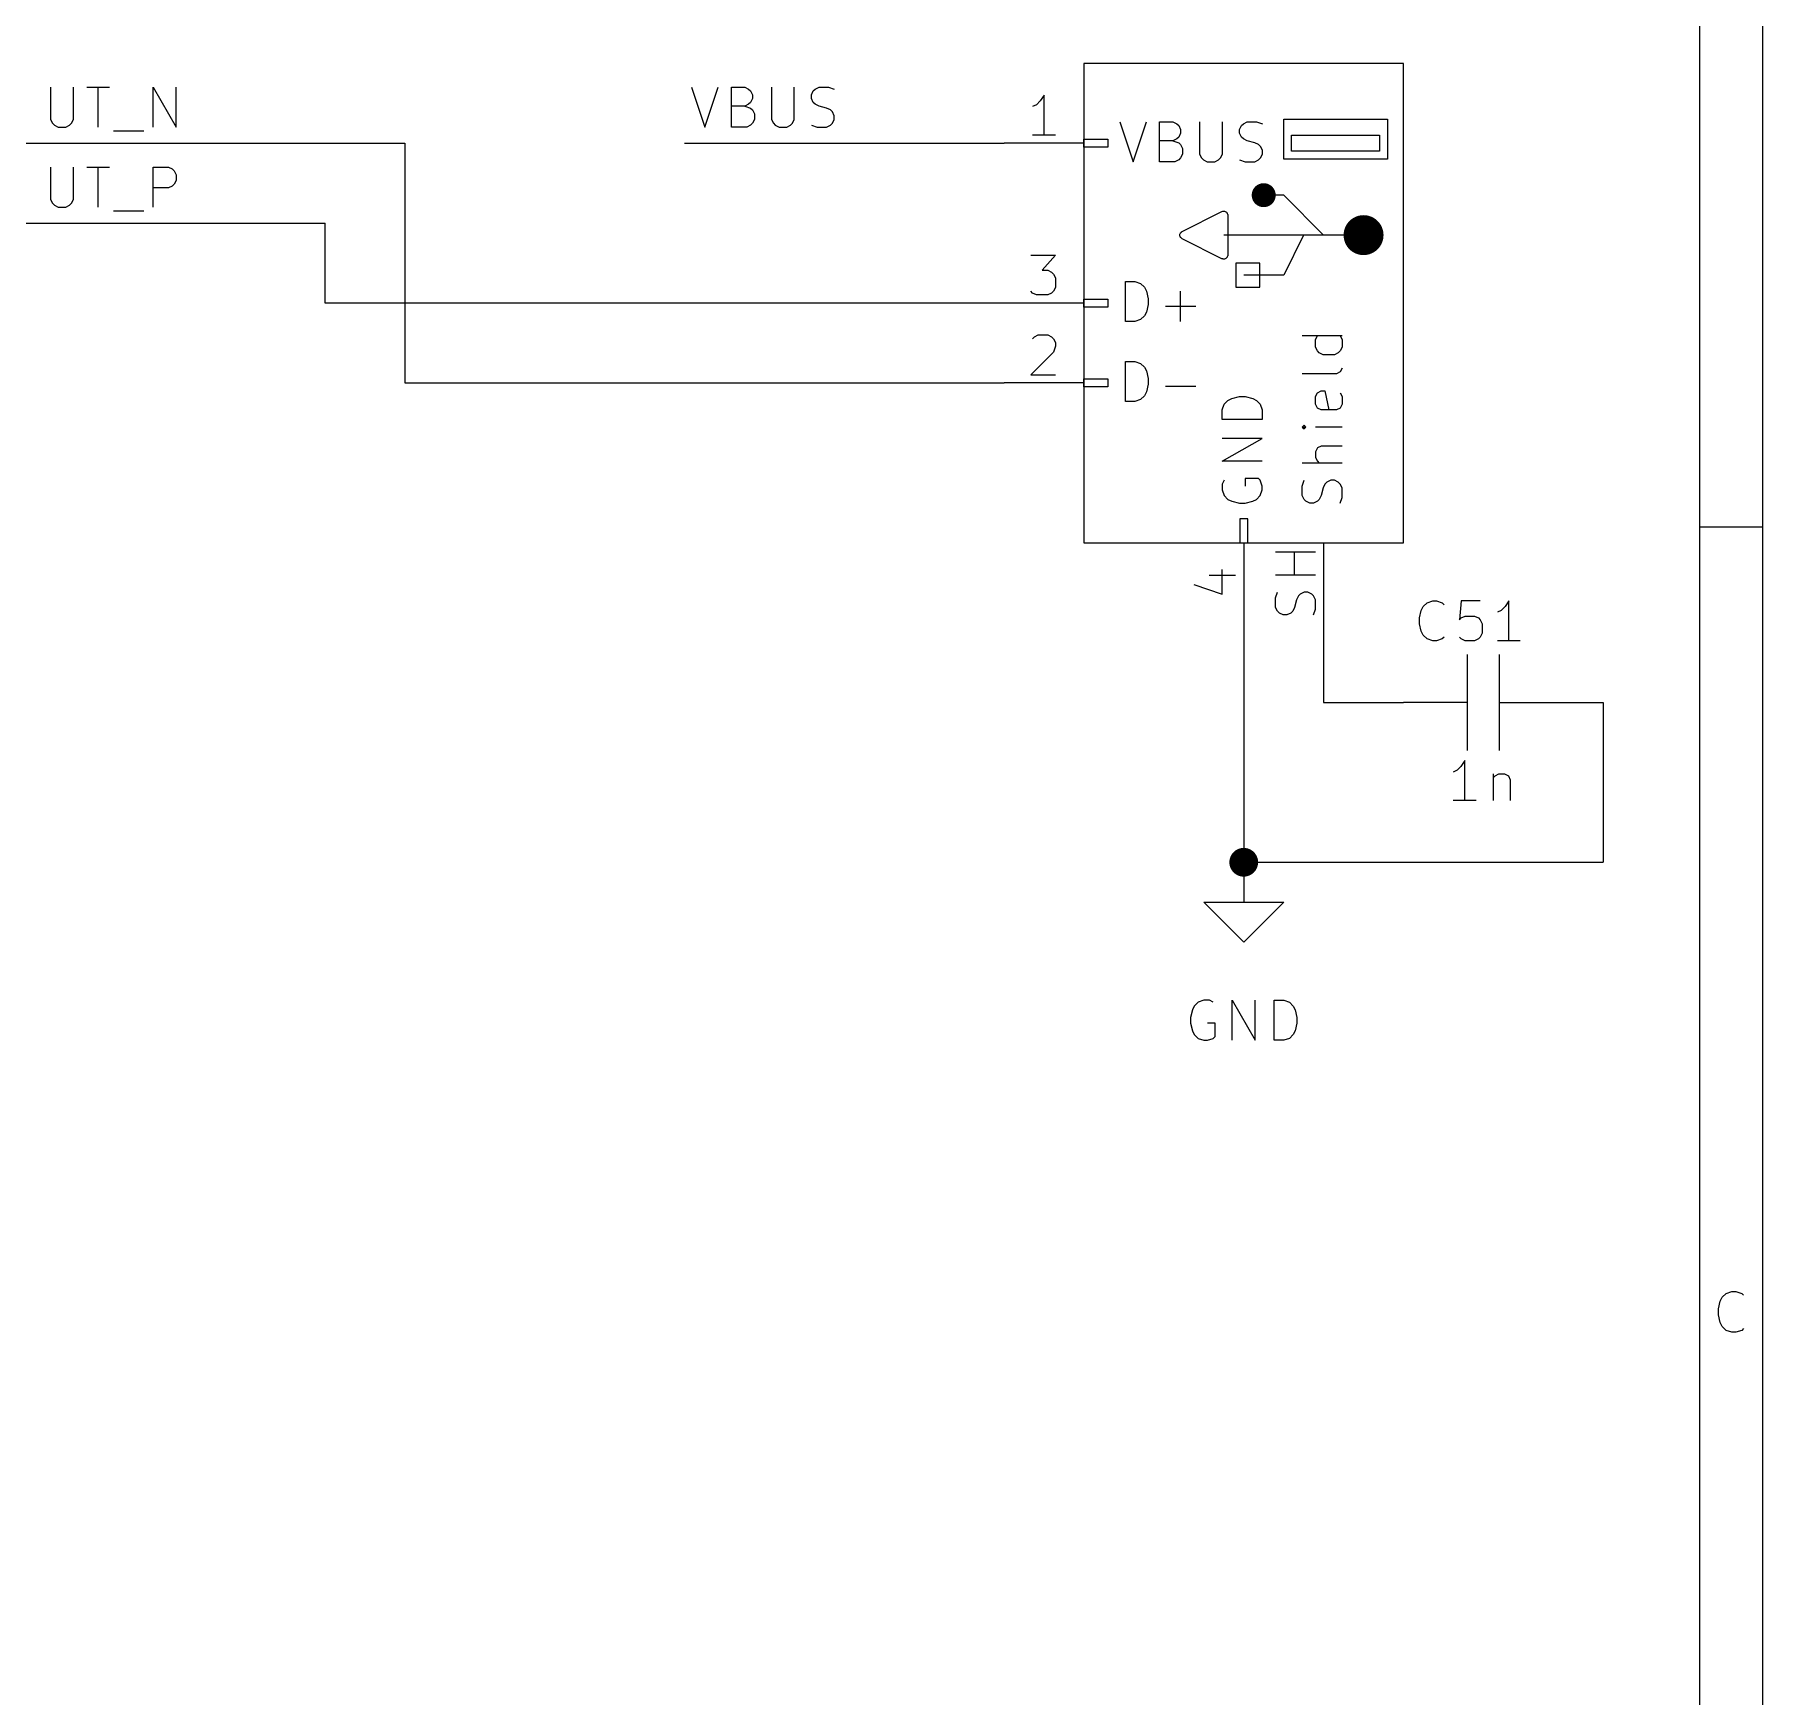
# Model space of a CAD drawing. Header units: millimetres. Extents: x 10 to 287, y -200 to -10.
# Drawn here: x 232.1 to 287, y -147.2 to -94.3 of the extents above; entities that cross this region are included whole.
import ezdxf

# ---------------------------------------------------------------- set-up
doc = ezdxf.new("R2010")
doc.units = ezdxf.units.MM
for name, color, linetype in [('GREENSIXTYFIVE', 129, 'CONTINUOUS'), ('LIGHTGREEN', 92, 'CONTINUOUS'), ('LIGHTRED', 12, 'CONTINUOUS'), ('RED', 14, 'CONTINUOUS'), ('REDSIX', 19, 'CONTINUOUS'), ('WHITE', 250, 'CONTINUOUS')]:
    doc.layers.add(name, color=color, linetype=linetype)

msp = doc.modelspace()

# ---------------------------------------------------------------- linework, layer by layer
at = {"layer": 'GREENSIXTYFIVE', "linetype": 'CONTINUOUS'}
for p, q in [((266.5669, -97.1075), (266.9902, -98.3775)), ((266.5669, -97.1075), (266.9902, -98.3775)), ((266.9902, -98.3775), (267.4136, -97.1075)), ((266.9902, -98.3775), (267.4136, -97.1075)), ((267.8369, -98.3775), (267.8369, -97.1075)), ((267.8369, -97.1075), (268.2603, -97.1075)), ((267.8369, -98.3775), (267.8369, -97.1075)), ((267.8369, -97.1075), (268.2603, -97.1075)), ((268.2603, -97.1075), (268.3812, -97.168)), ((268.2603, -97.1075), (268.3812, -97.168)), ((268.3812, -97.168), (268.4417, -97.2285)), ((268.3812, -97.168), (268.4417, -97.2285)), ((268.4417, -97.2285), (268.5022, -97.3494)), ((268.4417, -97.2285), (268.5022, -97.3494)), ((269.1069, -97.1075), (269.1069, -98.1356)), ((269.1069, -97.1075), (269.1069, -98.1356)), ((269.8326, -98.1356), (269.8326, -97.1075)), ((269.8326, -98.1356), (269.8326, -97.1075)), ((270.377, -97.3494), (270.4374, -97.2285)), ((270.377, -97.3494), (270.4374, -97.2285)), ((270.4374, -97.2285), (270.4979, -97.168)), ((270.4374, -97.2285), (270.4979, -97.168)), ((270.4979, -97.168), (270.6189, -97.1075)), ((270.4979, -97.168), (270.6189, -97.1075)), ((270.6189, -97.1075), (270.9212, -97.1075)), ((270.6189, -97.1075), (270.9212, -97.1075)), ((270.9212, -97.1075), (271.1027, -97.168)), ((270.9212, -97.1075), (271.1027, -97.168)), ((268.2603, -97.7123), (267.8369, -97.7123)), ((268.2603, -97.7123), (267.8369, -97.7123)), ((268.3812, -97.6518), (268.2603, -97.7123)), ((268.3812, -97.6518), (268.2603, -97.7123)), ((268.2603, -97.7123), (268.4417, -97.7728)), ((268.2603, -97.7123), (268.4417, -97.7728)), ((268.4417, -97.5913), (268.3812, -97.6518)), ((268.4417, -97.5913), (268.3812, -97.6518)), ((268.5022, -97.4704), (268.4417, -97.5913)), ((268.5022, -97.4704), (268.4417, -97.5913)), ((268.4417, -97.7728), (268.5022, -97.8332)), ((268.4417, -97.7728), (268.5022, -97.8332)), ((268.5022, -97.3494), (268.5022, -97.4704)), ((268.5022, -97.3494), (268.5022, -97.4704)), ((270.377, -97.4704), (270.377, -97.3494)), ((270.377, -97.4704), (270.377, -97.3494)), ((270.4374, -97.5913), (270.377, -97.4704)), ((270.4374, -97.5913), (270.377, -97.4704)), ((270.4979, -97.6518), (270.4374, -97.5913)), ((270.4979, -97.6518), (270.4374, -97.5913)), ((270.6189, -97.7123), (270.4979, -97.6518)), ((270.6189, -97.7123), (270.4979, -97.6518)), ((270.8608, -97.7728), (270.6189, -97.7123)), ((270.8608, -97.7728), (270.6189, -97.7123)), ((270.9817, -97.8332), (270.8608, -97.7728)), ((270.9817, -97.8332), (270.8608, -97.7728)), ((268.4417, -98.3171), (268.3207, -98.3775)), ((268.4417, -98.3171), (268.3207, -98.3775)), ((268.5022, -98.2566), (268.4417, -98.3171)), ((268.5022, -98.2566), (268.4417, -98.3171)), ((268.5022, -97.8332), (268.5626, -97.9542)), ((268.5022, -97.8332), (268.5626, -97.9542)), ((268.5626, -98.1356), (268.5022, -98.2566)), ((268.5626, -98.1356), (268.5022, -98.2566)), ((268.5626, -97.9542), (268.5626, -98.1356)), ((268.5626, -97.9542), (268.5626, -98.1356)), ((269.1069, -98.1356), (269.1674, -98.2566)), ((269.1069, -98.1356), (269.1674, -98.2566)), ((269.1674, -98.2566), (269.2279, -98.3171)), ((269.1674, -98.2566), (269.2279, -98.3171)), ((269.2279, -98.3171), (269.3488, -98.3775)), ((269.2279, -98.3171), (269.3488, -98.3775)), ((269.5907, -98.3775), (269.7117, -98.3171)), ((269.5907, -98.3775), (269.7117, -98.3171)), ((269.7117, -98.3171), (269.7722, -98.2566)), ((269.7117, -98.3171), (269.7722, -98.2566)), ((269.7722, -98.2566), (269.8326, -98.1356)), ((269.7722, -98.2566), (269.8326, -98.1356)), ((270.377, -98.3171), (270.5584, -98.3775)), ((270.377, -98.3171), (270.5584, -98.3775)), ((270.8608, -98.3775), (270.9817, -98.3171)), ((270.8608, -98.3775), (270.9817, -98.3171)), ((271.0422, -97.8937), (270.9817, -97.8332)), ((271.0422, -97.8937), (270.9817, -97.8332)), ((270.9817, -98.3171), (271.0422, -98.2566)), ((270.9817, -98.3171), (271.0422, -98.2566)), ((271.1027, -98.0147), (271.0422, -97.8937)), ((271.1027, -98.0147), (271.0422, -97.8937)), ((271.0422, -98.2566), (271.1027, -98.1356)), ((271.0422, -98.2566), (271.1027, -98.1356)), ((271.1027, -98.1356), (271.1027, -98.0147)), ((271.1027, -98.1356), (271.1027, -98.0147)), ((268.3207, -98.3775), (267.8369, -98.3775)), ((268.3207, -98.3775), (267.8369, -98.3775)), ((269.3488, -98.3775), (269.5907, -98.3775)), ((269.3488, -98.3775), (269.5907, -98.3775)), ((270.5584, -98.3775), (270.8608, -98.3775)), ((270.5584, -98.3775), (270.8608, -98.3775)), ((266.7483, -103.4575), (266.7483, -102.1875)), ((266.7483, -102.1875), (267.0507, -102.1875)), ((266.7483, -103.4575), (266.7483, -102.1875)), ((266.7483, -102.1875), (267.0507, -102.1875)), ((267.0507, -102.1875), (267.2321, -102.248)), ((267.0507, -102.1875), (267.2321, -102.248)), ((267.2321, -102.248), (267.3531, -102.369)), ((267.2321, -102.248), (267.3531, -102.369)), ((267.3531, -102.369), (267.4136, -102.4899)), ((267.3531, -102.369), (267.4136, -102.4899)), ((267.4136, -102.4899), (267.474, -102.7318)), ((267.4136, -102.4899), (267.474, -102.7318)), ((267.474, -102.7318), (267.474, -102.9132)), ((267.474, -102.7318), (267.474, -102.9132)), ((268.5021, -103.4575), (268.5021, -102.4899)), ((268.5021, -103.4575), (268.5021, -102.4899)), ((267.3531, -103.2761), (267.2321, -103.3971)), ((267.3531, -103.2761), (267.2321, -103.3971)), ((267.4136, -103.1551), (267.3531, -103.2761)), ((267.4136, -103.1551), (267.3531, -103.2761)), ((267.474, -102.9132), (267.4136, -103.1551)), ((267.474, -102.9132), (267.4136, -103.1551)), ((268.0183, -102.9737), (268.986, -102.9737)), ((268.0183, -102.9737), (268.986, -102.9737)), ((267.0507, -103.4575), (266.7483, -103.4575)), ((267.0507, -103.4575), (266.7483, -103.4575)), ((267.2321, -103.3971), (267.0507, -103.4575)), ((267.2321, -103.3971), (267.0507, -103.4575)), ((273.6375, -103.9102), (272.3675, -103.9102)), ((273.6375, -103.9102), (272.3675, -103.9102)), ((272.7909, -104.0311), (272.8513, -103.9102)), ((272.7909, -104.0311), (272.8513, -103.9102)), ((272.7909, -104.273), (272.7909, -104.0311)), ((272.7909, -104.273), (272.7909, -104.0311)), ((272.8513, -104.394), (272.7909, -104.273)), ((272.8513, -104.394), (272.7909, -104.273)), ((273.5771, -103.9102), (273.6375, -104.0311)), ((273.5771, -103.9102), (273.6375, -104.0311)), ((273.6375, -104.273), (273.5771, -104.394)), ((273.6375, -104.273), (273.5771, -104.394)), ((273.6375, -104.0311), (273.6375, -104.273)), ((273.6375, -104.0311), (273.6375, -104.273)), ((266.7483, -105.9975), (266.7483, -104.7275)), ((266.7483, -104.7275), (267.0507, -104.7275)), ((266.7483, -105.9975), (266.7483, -104.7275)), ((266.7483, -104.7275), (267.0507, -104.7275)), ((267.0507, -104.7275), (267.2321, -104.788)), ((267.0507, -104.7275), (267.2321, -104.788)), ((267.2321, -104.788), (267.3531, -104.909)), ((267.2321, -104.788), (267.3531, -104.909)), ((267.3531, -104.909), (267.4136, -105.0299)), ((267.3531, -104.909), (267.4136, -105.0299)), ((272.9118, -104.4545), (272.8513, -104.394)), ((272.9118, -104.4545), (272.8513, -104.394)), ((273.0328, -104.5149), (272.9118, -104.4545)), ((273.0328, -104.5149), (272.9118, -104.4545)), ((273.3956, -104.5149), (273.0328, -104.5149)), ((273.3956, -104.5149), (273.0328, -104.5149)), ((273.5166, -104.4545), (273.3956, -104.5149)), ((273.5166, -104.4545), (273.3956, -104.5149)), ((273.5771, -104.394), (273.5166, -104.4545)), ((273.5771, -104.394), (273.5166, -104.4545)), ((267.4136, -105.0299), (267.474, -105.2718)), ((267.4136, -105.0299), (267.474, -105.2718)), ((267.474, -105.4532), (267.4136, -105.6951)), ((267.474, -105.4532), (267.4136, -105.6951)), ((267.474, -105.2718), (267.474, -105.4532)), ((267.474, -105.2718), (267.474, -105.4532)), ((273.4561, -105.1197), (272.3675, -105.1197)), ((273.4561, -105.1197), (272.3675, -105.1197)), ((273.5771, -105.0592), (273.4561, -105.1197)), ((273.5771, -105.0592), (273.4561, -105.1197)), ((273.6375, -104.9382), (273.5771, -105.0592)), ((273.6375, -104.9382), (273.5771, -105.0592)), ((267.0507, -105.9975), (266.7483, -105.9975)), ((267.0507, -105.9975), (266.7483, -105.9975)), ((267.2321, -105.9371), (267.0507, -105.9975)), ((267.2321, -105.9371), (267.0507, -105.9975)), ((267.3531, -105.8161), (267.2321, -105.9371)), ((267.3531, -105.8161), (267.2321, -105.9371)), ((267.4136, -105.6951), (267.3531, -105.8161)), ((267.4136, -105.6951), (267.3531, -105.8161)), ((268.0183, -105.5137), (268.986, -105.5137)), ((268.0183, -105.5137), (268.986, -105.5137)), ((269.888, -106.0873), (270.009, -105.9663)), ((269.888, -106.0873), (270.009, -105.9663)), ((270.009, -105.9663), (270.1299, -105.9058)), ((270.009, -105.9663), (270.1299, -105.9058)), ((270.1299, -105.9058), (270.3718, -105.8454)), ((270.1299, -105.9058), (270.3718, -105.8454)), ((270.3718, -105.8454), (270.5532, -105.8454)), ((270.3718, -105.8454), (270.5532, -105.8454)), ((270.5532, -105.8454), (270.7951, -105.9058)), ((270.5532, -105.8454), (270.7951, -105.9058)), ((270.7951, -105.9058), (270.9161, -105.9663)), ((270.7951, -105.9058), (270.9161, -105.9663)), ((270.9161, -105.9663), (271.0371, -106.0873)), ((270.9161, -105.9663), (271.0371, -106.0873)), ((272.7909, -105.8454), (272.8513, -105.7245)), ((272.7909, -105.8454), (272.8513, -105.7245)), ((272.7909, -106.0873), (272.7909, -105.8454)), ((272.7909, -106.0873), (272.7909, -105.8454)), ((272.8513, -105.7245), (272.9723, -105.664)), ((272.8513, -105.7245), (272.9723, -105.664)), ((272.9723, -105.664), (273.0932, -105.664)), ((272.9723, -105.664), (273.0932, -105.664)), ((273.0932, -105.664), (273.2142, -106.2687)), ((273.0932, -105.664), (273.2142, -106.2687)), ((273.5771, -105.7245), (273.6375, -105.8454)), ((273.5771, -105.7245), (273.6375, -105.8454)), ((273.6375, -105.8454), (273.6375, -106.0873)), ((273.6375, -105.8454), (273.6375, -106.0873)), ((269.8275, -106.2687), (269.888, -106.0873)), ((269.8275, -106.2687), (269.888, -106.0873)), ((269.8275, -106.5711), (269.8275, -106.2687)), ((269.8275, -106.5711), (269.8275, -106.2687)), ((271.0975, -106.5711), (269.8275, -106.5711)), ((271.0975, -106.5711), (269.8275, -106.5711)), ((271.0371, -106.0873), (271.0975, -106.2687)), ((271.0371, -106.0873), (271.0975, -106.2687)), ((271.0975, -106.2687), (271.0975, -106.5711)), ((271.0975, -106.2687), (271.0975, -106.5711)), ((272.8513, -106.2083), (272.7909, -106.0873)), ((272.8513, -106.2083), (272.7909, -106.0873)), ((272.9723, -106.2687), (272.8513, -106.2083)), ((272.9723, -106.2687), (272.8513, -106.2083)), ((273.4561, -106.2687), (272.9723, -106.2687)), ((273.4561, -106.2687), (272.9723, -106.2687)), ((273.5771, -106.2083), (273.4561, -106.2687)), ((273.5771, -106.2083), (273.4561, -106.2687)), ((273.6375, -106.0873), (273.5771, -106.2083)), ((273.6375, -106.0873), (273.5771, -106.2083)), ((272.428, -106.7526), (272.3675, -106.8131)), ((272.428, -106.7526), (272.3675, -106.8131)), ((272.3675, -106.8131), (272.428, -106.8735)), ((272.3675, -106.8131), (272.4885, -106.8131)), ((272.3675, -106.8131), (272.428, -106.8735)), ((272.3675, -106.8131), (272.4885, -106.8131)), ((272.4885, -106.8131), (272.428, -106.7526)), ((272.4885, -106.8131), (272.428, -106.7526)), ((272.428, -106.8735), (272.4885, -106.8131)), ((272.428, -106.8735), (272.4885, -106.8131)), ((273.6375, -106.8131), (272.7909, -106.8131)), ((273.6375, -106.8131), (272.7909, -106.8131)), ((269.8275, -107.9016), (271.0975, -107.1759)), ((271.0975, -107.1759), (269.8275, -107.1759)), ((269.8275, -107.9016), (271.0975, -107.1759)), ((271.0975, -107.1759), (269.8275, -107.1759)), ((272.8513, -107.4783), (272.7909, -107.5992)), ((272.8513, -107.4783), (272.7909, -107.5992)), ((272.7909, -107.5992), (272.7909, -107.7806)), ((272.7909, -107.5992), (272.7909, -107.7806)), ((272.9723, -107.4178), (272.8513, -107.4783)), ((272.9723, -107.4178), (272.8513, -107.4783)), ((273.6375, -107.4178), (272.9723, -107.4178)), ((273.6375, -107.4178), (272.9723, -107.4178)), ((271.0975, -107.9016), (269.8275, -107.9016)), ((271.0975, -107.9016), (269.8275, -107.9016)), ((273.6375, -107.9621), (272.3675, -107.9621)), ((273.6375, -107.9621), (272.3675, -107.9621)), ((272.7909, -107.7806), (272.8513, -107.9016)), ((272.7909, -107.7806), (272.8513, -107.9016)), ((272.8513, -107.9016), (272.9118, -107.9621)), ((272.8513, -107.9016), (272.9118, -107.9621)), ((269.888, -108.5063), (269.8275, -108.6273)), ((269.888, -108.5063), (269.8275, -108.6273)), ((269.8275, -108.6273), (269.8275, -108.8087)), ((269.8275, -108.6273), (269.8275, -108.8087)), ((270.9766, -108.4459), (270.5532, -108.4459)), ((270.5532, -108.4459), (270.5532, -108.6878)), ((270.9766, -108.4459), (270.5532, -108.4459)), ((270.5532, -108.4459), (270.5532, -108.6878)), ((271.0371, -108.5063), (270.9766, -108.4459)), ((271.0371, -108.5063), (270.9766, -108.4459)), ((271.0975, -108.6878), (271.0371, -108.5063)), ((271.0975, -108.6878), (271.0371, -108.5063)), ((271.0975, -108.8087), (271.0975, -108.6878)), ((271.0975, -108.8087), (271.0975, -108.6878)), ((272.3675, -108.6878), (272.428, -108.5063)), ((272.3675, -108.6878), (272.428, -108.5063)), ((272.3675, -108.9901), (272.3675, -108.6878)), ((272.3675, -108.9901), (272.3675, -108.6878)), ((273.0328, -108.7482), (272.9723, -108.9901)), ((273.0328, -108.7482), (272.9723, -108.9901)), ((273.0932, -108.6273), (273.0328, -108.7482)), ((273.0932, -108.6273), (273.0328, -108.7482)), ((273.1537, -108.5668), (273.0932, -108.6273)), ((273.1537, -108.5668), (273.0932, -108.6273)), ((273.2747, -108.5063), (273.1537, -108.5668)), ((273.2747, -108.5063), (273.1537, -108.5668)), ((273.3956, -108.5063), (273.2747, -108.5063)), ((273.3956, -108.5063), (273.2747, -108.5063)), ((273.5166, -108.5668), (273.3956, -108.5063)), ((273.5166, -108.5668), (273.3956, -108.5063)), ((273.5771, -108.6273), (273.5166, -108.5668)), ((273.5771, -108.6273), (273.5166, -108.5668)), ((273.6375, -108.7482), (273.5771, -108.6273)), ((273.6375, -108.7482), (273.5771, -108.6273)), ((273.6375, -109.0506), (273.6375, -108.7482)), ((273.6375, -109.0506), (273.6375, -108.7482)), ((269.8275, -108.8087), (269.888, -108.9901)), ((269.8275, -108.8087), (269.888, -108.9901)), ((269.888, -108.9901), (270.009, -109.1111)), ((269.888, -108.9901), (270.009, -109.1111)), ((270.009, -109.1111), (270.1299, -109.1716)), ((270.009, -109.1111), (270.1299, -109.1716)), ((270.1299, -109.1716), (270.3718, -109.232)), ((270.1299, -109.1716), (270.3718, -109.232)), ((270.3718, -109.232), (270.5532, -109.232)), ((270.3718, -109.232), (270.5532, -109.232)), ((270.5532, -109.232), (270.7951, -109.1716)), ((270.5532, -109.232), (270.7951, -109.1716)), ((270.7951, -109.1716), (270.9161, -109.1111)), ((270.7951, -109.1716), (270.9161, -109.1111)), ((270.9161, -109.1111), (271.0371, -108.9901)), ((270.9161, -109.1111), (271.0371, -108.9901)), ((271.0371, -108.9901), (271.0975, -108.8087)), ((271.0371, -108.9901), (271.0975, -108.8087)), ((272.428, -109.1111), (272.3675, -108.9901)), ((272.428, -109.1111), (272.3675, -108.9901)), ((272.4885, -109.1716), (272.428, -109.1111)), ((272.4885, -109.1716), (272.428, -109.1111)), ((272.6094, -109.232), (272.4885, -109.1716)), ((272.6094, -109.232), (272.4885, -109.1716)), ((272.7304, -109.232), (272.6094, -109.232)), ((272.7304, -109.232), (272.6094, -109.232)), ((272.8513, -109.1716), (272.7304, -109.232)), ((272.8513, -109.1716), (272.7304, -109.232)), ((272.9118, -109.1111), (272.8513, -109.1716)), ((272.9118, -109.1111), (272.8513, -109.1716)), ((272.9723, -108.9901), (272.9118, -109.1111)), ((272.9723, -108.9901), (272.9118, -109.1111)), ((273.5771, -109.232), (273.6375, -109.0506)), ((273.5771, -109.232), (273.6375, -109.0506)), ((276.1561, -112.6415), (276.2166, -112.5206)), ((276.1561, -112.6415), (276.2166, -112.5206)), ((276.2166, -112.5206), (276.3376, -112.3996)), ((276.2166, -112.5206), (276.3376, -112.3996)), ((276.3376, -112.3996), (276.519, -112.3391)), ((276.3376, -112.3996), (276.519, -112.3391)), ((276.519, -112.3391), (276.6399, -112.3391)), ((276.519, -112.3391), (276.6399, -112.3391)), ((276.6399, -112.3391), (276.8214, -112.3996)), ((276.6399, -112.3391), (276.8214, -112.3996)), ((276.8214, -112.3996), (276.8818, -112.4601)), ((276.8214, -112.3996), (276.8818, -112.4601)), ((277.4261, -112.3391), (277.3657, -112.9439)), ((277.4261, -112.3391), (277.3657, -112.9439)), ((278.0309, -112.3391), (277.4261, -112.3391)), ((278.0309, -112.3391), (277.4261, -112.3391)), ((278.8171, -112.5206), (278.6961, -112.6415)), ((278.8171, -112.5206), (278.6961, -112.6415)), ((278.938, -112.3391), (278.8171, -112.5206)), ((278.938, -112.3391), (278.8171, -112.5206)), ((278.938, -113.6091), (278.938, -112.3391)), ((278.938, -113.6091), (278.938, -112.3391)), ((276.0957, -112.8834), (276.1561, -112.6415)), ((276.0957, -112.8834), (276.1561, -112.6415)), ((276.0957, -113.0648), (276.0957, -112.8834)), ((276.0957, -113.0648), (276.0957, -112.8834)), ((276.1561, -113.3067), (276.0957, -113.0648)), ((276.1561, -113.3067), (276.0957, -113.0648)), ((277.3657, -112.9439), (277.4261, -112.8834)), ((277.3657, -112.9439), (277.4261, -112.8834)), ((277.4261, -112.8834), (277.5471, -112.8229)), ((277.4261, -112.8834), (277.5471, -112.8229)), ((277.5471, -112.8229), (277.8495, -112.8229)), ((277.5471, -112.8229), (277.8495, -112.8229)), ((277.8495, -112.8229), (277.9704, -112.8834)), ((277.8495, -112.8229), (277.9704, -112.8834)), ((277.9704, -112.8834), (278.0309, -112.9439)), ((277.9704, -112.8834), (278.0309, -112.9439)), ((278.0309, -112.9439), (278.0914, -113.0648)), ((278.0309, -112.9439), (278.0914, -113.0648)), ((278.0914, -113.0648), (278.0914, -113.3672)), ((278.0914, -113.0648), (278.0914, -113.3672)), ((278.6961, -112.6415), (278.5752, -112.702)), ((278.6961, -112.6415), (278.5752, -112.702)), ((276.2166, -113.4277), (276.1561, -113.3067)), ((276.2166, -113.4277), (276.1561, -113.3067)), ((276.3376, -113.5487), (276.2166, -113.4277)), ((276.3376, -113.5487), (276.2166, -113.4277)), ((276.519, -113.6091), (276.3376, -113.5487)), ((276.519, -113.6091), (276.3376, -113.5487)), ((276.6399, -113.6091), (276.519, -113.6091)), ((276.6399, -113.6091), (276.519, -113.6091)), ((276.8214, -113.5487), (276.6399, -113.6091)), ((276.8214, -113.5487), (276.6399, -113.6091)), ((276.8818, -113.4882), (276.8214, -113.5487)), ((276.8818, -113.4882), (276.8214, -113.5487)), ((277.4261, -113.5487), (277.3657, -113.4882)), ((277.4261, -113.5487), (277.3657, -113.4882)), ((277.5471, -113.6091), (277.4261, -113.5487)), ((277.5471, -113.6091), (277.4261, -113.5487)), ((277.8495, -113.6091), (277.5471, -113.6091)), ((277.8495, -113.6091), (277.5471, -113.6091)), ((277.9704, -113.5487), (277.8495, -113.6091)), ((277.9704, -113.5487), (277.8495, -113.6091)), ((278.0309, -113.4882), (277.9704, -113.5487)), ((278.0309, -113.4882), (277.9704, -113.5487)), ((278.0914, -113.3672), (278.0309, -113.4882)), ((278.0914, -113.3672), (278.0309, -113.4882)), ((279.3009, -113.6091), (278.5752, -113.6091)), ((279.3009, -113.6091), (278.5752, -113.6091)), ((277.535, -117.4191), (277.4141, -117.6006)), ((277.535, -117.4191), (277.4141, -117.6006)), ((277.535, -118.6891), (277.535, -117.4191)), ((277.535, -118.6891), (277.535, -117.4191)), ((277.2931, -117.7215), (277.1722, -117.782)), ((277.2931, -117.7215), (277.1722, -117.782)), ((277.4141, -117.6006), (277.2931, -117.7215)), ((277.4141, -117.6006), (277.2931, -117.7215)), ((278.4421, -117.8425), (278.4421, -118.6891)), ((278.4421, -117.8425), (278.4421, -118.6891)), ((278.4421, -117.9634), (278.5026, -117.9029)), ((278.4421, -117.9634), (278.5026, -117.9029)), ((278.5026, -117.9029), (278.6236, -117.8425)), ((278.5026, -117.9029), (278.6236, -117.8425)), ((278.6236, -117.8425), (278.805, -117.8425)), ((278.6236, -117.8425), (278.805, -117.8425)), ((278.805, -117.8425), (278.9259, -117.9029)), ((278.805, -117.8425), (278.9259, -117.9029)), ((278.9259, -117.9029), (278.9864, -118.0239)), ((278.9259, -117.9029), (278.9864, -118.0239)), ((278.9864, -118.0239), (278.9864, -118.6891)), ((278.9864, -118.0239), (278.9864, -118.6891)), ((277.8979, -118.6891), (277.1722, -118.6891)), ((277.8979, -118.6891), (277.1722, -118.6891)), ((268.9376, -125.2207), (268.8771, -125.3416)), ((269.0586, -125.0997), (268.9376, -125.2207)), ((269.24, -125.0392), (269.0586, -125.0997)), ((269.4214, -125.0392), (269.24, -125.0392)), ((269.5424, -125.0997), (269.4214, -125.0392)), ((270.1471, -126.3092), (270.1471, -125.0392)), ((270.1471, -125.0392), (270.8728, -126.3092)), ((270.8728, -126.3092), (270.8728, -125.0392)), ((271.4776, -126.3092), (271.4776, -125.0392)), ((271.4776, -125.0392), (271.78, -125.0392)), ((271.78, -125.0392), (271.9614, -125.0997)), ((271.9614, -125.0997), (272.0824, -125.2207)), ((272.0824, -125.2207), (272.1429, -125.3416)), ((268.8771, -125.3416), (268.8167, -125.5835)), ((268.8167, -125.5835), (268.8167, -125.7649)), ((268.8167, -125.7649), (268.8771, -126.0068)), ((269.6028, -125.7649), (269.3609, -125.7649)), ((269.6028, -126.1883), (269.6028, -125.7649)), ((272.1429, -125.3416), (272.2033, -125.5835)), ((272.2033, -125.7649), (272.1429, -126.0068)), ((272.2033, -125.5835), (272.2033, -125.7649)), ((268.8771, -126.0068), (268.9376, -126.1278)), ((268.9376, -126.1278), (269.0586, -126.2488)), ((269.0586, -126.2488), (269.24, -126.3092)), ((269.24, -126.3092), (269.3609, -126.3092)), ((269.3609, -126.3092), (269.5424, -126.2488)), ((269.5424, -126.2488), (269.6028, -126.1883)), ((271.78, -126.3092), (271.4776, -126.3092)), ((271.9614, -126.2488), (271.78, -126.3092)), ((272.0824, -126.1278), (271.9614, -126.2488)), ((272.1429, -126.0068), (272.0824, -126.1278))]:
    msp.add_line(p, q, dxfattribs=at)
at = {"layer": 'LIGHTGREEN', "linetype": 'CONTINUOUS'}
for p, q in [((213.36, -97.79), (243.84, -97.79)), ((243.84, -97.79), (243.84, -105.41)), ((252.73, -97.79), (262.89, -97.79)), ((213.36, -100.33), (241.3, -100.33)), ((241.3, -102.87), (241.3, -100.33)), ((262.89, -102.87), (241.3, -102.87)), ((243.84, -105.41), (262.89, -105.41)), ((270.51, -113.03), (270.51, -120.65)), ((273.05, -113.03), (273.05, -115.57)), ((273.05, -115.57), (275.59, -115.57)), ((280.67, -115.57), (281.94, -115.57)), ((281.94, -115.57), (281.94, -120.65)), ((270.51, -120.65), (281.94, -120.65))]:
    msp.add_line(p, q, dxfattribs=at)
at = {"layer": 'LIGHTGREEN', "const_width": 0.4572}
msp.add_lwpolyline([(270.2814, -120.65, 1), (270.7386, -120.65, 1)], format="xyb", close=True, dxfattribs=at)
at = {"layer": 'LIGHTRED', "linetype": 'CONTINUOUS'}
for p, q in [((263.9181, -96.5653), (263.7972, -96.6258)), ((263.9181, -96.5653), (263.7972, -96.6258)), ((264.0391, -96.4444), (263.9181, -96.5653)), ((264.0391, -96.4444), (263.9181, -96.5653)), ((264.16, -96.2629), (264.0391, -96.4444)), ((264.16, -96.2629), (264.0391, -96.4444)), ((264.16, -97.5329), (264.16, -96.2629)), ((264.16, -97.5329), (264.16, -96.2629)), ((264.5229, -97.5329), (263.7972, -97.5329)), ((264.5229, -97.5329), (263.7972, -97.5329)), ((263.7367, -101.3429), (264.5229, -101.3429)), ((263.7367, -101.3429), (264.5229, -101.3429)), ((264.5229, -101.3429), (264.0995, -101.8267)), ((264.5229, -101.3429), (264.0995, -101.8267)), ((264.0995, -101.8267), (264.281, -101.8267)), ((264.0995, -101.8267), (264.281, -101.8267)), ((264.281, -101.8267), (264.4019, -101.8872)), ((264.281, -101.8267), (264.4019, -101.8872)), ((264.4019, -101.8872), (264.4624, -101.9477)), ((264.4019, -101.8872), (264.4624, -101.9477)), ((264.4624, -101.9477), (264.5229, -102.0686)), ((264.4624, -101.9477), (264.5229, -102.0686)), ((264.5229, -102.0686), (264.5229, -102.371)), ((264.5229, -102.0686), (264.5229, -102.371)), ((263.7972, -102.5525), (263.7367, -102.492)), ((263.7972, -102.5525), (263.7367, -102.492)), ((263.9181, -102.6129), (263.7972, -102.5525)), ((263.9181, -102.6129), (263.7972, -102.5525)), ((264.281, -102.6129), (263.9181, -102.6129)), ((264.281, -102.6129), (263.9181, -102.6129)), ((264.4019, -102.5525), (264.281, -102.6129)), ((264.4019, -102.5525), (264.281, -102.6129)), ((264.4624, -102.492), (264.4019, -102.5525)), ((264.4624, -102.492), (264.4019, -102.5525)), ((264.5229, -102.371), (264.4624, -102.492)), ((264.5229, -102.371), (264.4624, -102.492)), ((263.7972, -104.0039), (263.8576, -103.9434)), ((263.7972, -104.0039), (263.8576, -103.9434)), ((263.8576, -103.9434), (263.9786, -103.8829)), ((263.8576, -103.9434), (263.9786, -103.8829)), ((263.9786, -103.8829), (264.281, -103.8829)), ((263.9786, -103.8829), (264.281, -103.8829)), ((264.281, -103.8829), (264.4019, -103.9434)), ((264.281, -103.8829), (264.4019, -103.9434)), ((264.4019, -103.9434), (264.4624, -104.0039)), ((264.4019, -103.9434), (264.4624, -104.0039)), ((264.4624, -104.0039), (264.5229, -104.1248)), ((264.4624, -104.0039), (264.5229, -104.1248)), ((264.5229, -104.2458), (264.4624, -104.4272)), ((264.5229, -104.2458), (264.4624, -104.4272)), ((264.5229, -104.1248), (264.5229, -104.2458)), ((264.5229, -104.1248), (264.5229, -104.2458)), ((264.4624, -104.4272), (263.7367, -105.1529)), ((264.4624, -104.4272), (263.7367, -105.1529)), ((263.7367, -105.1529), (264.5229, -105.1529)), ((263.7367, -105.1529), (264.5229, -105.1529)), ((272.7929, -110.7924), (271.5229, -110.7924)), ((272.7929, -110.7924), (271.5229, -110.7924)), ((272.1277, -111.5181), (272.1277, -110.7924)), ((272.1277, -111.5181), (272.1277, -110.7924)), ((269.4063, -111.518), (270.2529, -111.518)), ((269.4063, -111.518), (270.2529, -111.518)), ((269.8296, -112.1227), (269.8296, -111.3366)), ((269.8296, -112.1227), (269.8296, -111.3366)), ((272.7929, -111.5181), (271.5229, -111.5181)), ((272.7929, -111.5181), (271.5229, -111.5181)), ((268.9225, -111.8204), (269.8296, -112.1227)), ((268.9225, -111.8204), (269.8296, -112.1227)), ((271.5229, -112.2438), (271.5834, -112.0623)), ((271.5229, -112.2438), (271.5834, -112.0623)), ((272.4301, -112.0623), (272.3091, -112.1228)), ((272.4301, -112.0623), (272.3091, -112.1228)), ((272.551, -112.0623), (272.4301, -112.0623)), ((272.551, -112.0623), (272.4301, -112.0623)), ((272.672, -112.1228), (272.551, -112.0623)), ((272.672, -112.1228), (272.551, -112.0623)), ((271.5229, -112.5461), (271.5229, -112.2438)), ((271.5229, -112.5461), (271.5229, -112.2438)), ((271.5834, -112.6671), (271.5229, -112.5461)), ((271.5834, -112.6671), (271.5229, -112.5461)), ((272.1277, -112.5461), (272.0672, -112.6671)), ((272.1277, -112.5461), (272.0672, -112.6671)), ((272.1882, -112.3042), (272.1277, -112.5461)), ((272.1882, -112.3042), (272.1277, -112.5461)), ((272.2486, -112.1833), (272.1882, -112.3042)), ((272.2486, -112.1833), (272.1882, -112.3042)), ((272.3091, -112.1228), (272.2486, -112.1833)), ((272.3091, -112.1228), (272.2486, -112.1833)), ((272.7325, -112.1833), (272.672, -112.1228)), ((272.7325, -112.1833), (272.672, -112.1228)), ((272.7929, -112.3042), (272.7325, -112.1833)), ((272.7929, -112.3042), (272.7325, -112.1833)), ((272.7325, -112.788), (272.7929, -112.6066)), ((272.7325, -112.788), (272.7929, -112.6066)), ((272.7929, -112.6066), (272.7929, -112.3042)), ((272.7929, -112.6066), (272.7929, -112.3042)), ((271.6439, -112.7276), (271.5834, -112.6671)), ((271.6439, -112.7276), (271.5834, -112.6671)), ((271.7648, -112.788), (271.6439, -112.7276)), ((271.7648, -112.788), (271.6439, -112.7276)), ((271.8858, -112.788), (271.7648, -112.788)), ((271.8858, -112.788), (271.7648, -112.788)), ((272.0067, -112.7276), (271.8858, -112.788)), ((272.0067, -112.7276), (271.8858, -112.788)), ((272.0672, -112.6671), (272.0067, -112.7276)), ((272.0672, -112.6671), (272.0067, -112.7276))]:
    msp.add_line(p, q, dxfattribs=at)
at = {"layer": 'RED', "linetype": 'CONTINUOUS'}
for p, q in [((287.0022, -10), (287.0022, -200.0072)), ((285.0022, -12), (285.0022, -198.0072)), ((275.59, -95.25), (265.43, -95.25)), ((265.43, -95.25), (265.43, -110.49)), ((275.59, -110.49), (275.59, -95.25)), ((271.78, -98.298), (271.78, -97.028)), ((271.78, -97.028), (275.082, -97.028)), ((275.082, -97.028), (275.082, -98.298)), ((265.43, -97.917), (265.43, -97.663)), ((265.43, -97.663), (266.192, -97.663)), ((266.192, -97.663), (266.192, -97.917)), ((272.034, -98.044), (272.034, -97.536)), ((272.034, -97.536), (274.828, -97.536)), ((274.828, -97.536), (274.828, -98.044)), ((265.43, -97.79), (262.89, -97.79)), ((265.43, -97.79), (262.89, -97.79)), ((266.192, -97.917), (265.43, -97.917)), ((275.082, -98.298), (271.78, -98.298)), ((274.828, -98.044), (272.034, -98.044)), ((268.5482, -100.5974), (269.8182, -99.9624)), ((269.8182, -99.9624), (269.8415, -99.9535)), ((269.8415, -99.9535), (269.8458, -99.9531)), ((269.8458, -99.9531), (269.8502, -99.9514)), ((269.8502, -99.9514), (269.8711, -99.9514)), ((269.8711, -99.9514), (269.8909, -99.95)), ((269.8909, -99.95), (269.8951, -99.9514)), ((269.8951, -99.9514), (269.8998, -99.9514)), ((269.8998, -99.9514), (269.9185, -99.9591)), ((269.9185, -99.9591), (269.9379, -99.9656)), ((269.9379, -99.9656), (269.9414, -99.9686)), ((269.9414, -99.9686), (269.9456, -99.9704)), ((269.9456, -99.9704), (269.9596, -99.9844)), ((269.9596, -99.9844), (269.9754, -99.9981)), ((271.78, -99.441), (271.145, -99.441)), ((273.05, -100.711), (271.78, -99.441)), ((269.9754, -99.9981), (269.9774, -100.0022)), ((269.9774, -100.0022), (269.9806, -100.0054)), ((269.9806, -100.0054), (269.9884, -100.0242)), ((269.9884, -100.0242), (269.9975, -100.0425)), ((269.9975, -100.0425), (269.9978, -100.0468)), ((269.9978, -100.0468), (269.9996, -100.0512)), ((269.9996, -100.0512), (270.002, -100.076)), ((270.002, -100.076), (270.002, -101.346)), ((268.479, -100.6951), (268.4818, -100.6864)), ((268.4801, -100.711), (268.479, -100.6951)), ((268.479, -100.7269), (268.4801, -100.711)), ((268.4818, -100.7355), (268.479, -100.7269)), ((268.4818, -100.6864), (268.4825, -100.6775)), ((268.4825, -100.7445), (268.4818, -100.7355)), ((268.4825, -100.6775), (268.4895, -100.6633)), ((268.4895, -100.7586), (268.4825, -100.7445)), ((268.4895, -100.6633), (268.4946, -100.6481)), ((268.4946, -100.7739), (268.4895, -100.7586)), ((268.4946, -100.6481), (268.5005, -100.6412)), ((268.5005, -100.7807), (268.4946, -100.7739)), ((268.5005, -100.6412), (268.5046, -100.6331)), ((268.5046, -100.7889), (268.5005, -100.7807)), ((268.5046, -100.6331), (268.5166, -100.6226)), ((268.5166, -100.7993), (268.5046, -100.7889)), ((268.5166, -100.6226), (268.5271, -100.6106)), ((268.5271, -100.8114), (268.5166, -100.7993)), ((268.5271, -100.6106), (268.5395, -100.6028)), ((268.5395, -100.8191), (268.5271, -100.8114)), ((268.5395, -100.6028), (268.5421, -100.6006)), ((268.5421, -100.8214), (268.5395, -100.8191)), ((268.5421, -100.6006), (268.5441, -100.5999)), ((268.5441, -100.822), (268.5421, -100.8214)), ((268.5441, -100.5999), (268.5482, -100.5974)), ((268.5482, -100.8246), (268.5441, -100.822)), ((269.8182, -101.4596), (268.5482, -100.8246)), ((272.415, -100.711), (269.875, -100.711)), ((272.415, -100.711), (271.78, -101.981)), ((273.05, -100.711), (272.415, -100.711)), ((273.685, -100.711), (273.05, -100.711)), ((269.8415, -101.4685), (269.8182, -101.4596)), ((269.8458, -101.4688), (269.8415, -101.4685)), ((269.8502, -101.4706), (269.8458, -101.4688)), ((269.8711, -101.4706), (269.8502, -101.4706)), ((269.8909, -101.472), (269.8711, -101.4706)), ((269.8951, -101.4706), (269.8909, -101.472)), ((269.8998, -101.4706), (269.8951, -101.4706)), ((269.9185, -101.4628), (269.8998, -101.4706)), ((269.9379, -101.4564), (269.9185, -101.4628)), ((269.9414, -101.4533), (269.9379, -101.4564)), ((269.9456, -101.4516), (269.9414, -101.4533)), ((269.9596, -101.4375), (269.9456, -101.4516)), ((269.9754, -101.4239), (269.9596, -101.4375)), ((269.9774, -101.4197), (269.9754, -101.4239)), ((269.9806, -101.4166), (269.9774, -101.4197)), ((269.9884, -101.3977), (269.9806, -101.4166)), ((269.9975, -101.3795), (269.9884, -101.3977)), ((269.9978, -101.3751), (269.9975, -101.3795)), ((269.9996, -101.3708), (269.9978, -101.3751)), ((270.002, -101.346), (269.9996, -101.3708)), ((270.256, -101.6), (270.256, -102.362)), ((271.018, -101.6), (270.256, -101.6)), ((271.018, -102.362), (271.018, -101.6)), ((271.78, -101.981), (270.51, -101.981)), ((270.256, -102.362), (271.018, -102.362)), ((265.43, -102.87), (262.89, -102.87)), ((265.43, -102.87), (262.89, -102.87)), ((265.43, -102.997), (265.43, -102.743)), ((265.43, -102.743), (266.192, -102.743)), ((266.192, -102.997), (265.43, -102.997)), ((266.192, -102.743), (266.192, -102.997)), ((265.43, -105.41), (262.89, -105.41)), ((265.43, -105.41), (262.89, -105.41)), ((265.43, -105.537), (265.43, -105.283)), ((265.43, -105.283), (266.192, -105.283)), ((266.192, -105.283), (266.192, -105.537)), ((266.192, -105.537), (265.43, -105.537)), ((270.637, -109.728), (270.383, -109.728)), ((270.383, -109.728), (270.383, -110.49)), ((270.637, -110.49), (270.637, -109.728)), ((287.0022, -110), (285.0022, -110)), ((265.43, -110.49), (275.59, -110.49)), ((270.383, -110.49), (270.637, -110.49)), ((270.51, -110.49), (270.51, -113.03)), ((270.51, -110.49), (270.51, -113.03)), ((273.05, -110.49), (273.05, -113.03)), ((273.05, -110.49), (273.05, -113.03)), ((277.622, -117.094), (277.622, -114.046)), ((278.638, -117.094), (278.638, -114.046)), ((277.622, -115.57), (275.59, -115.57)), ((277.622, -115.57), (275.59, -115.57)), ((278.638, -115.57), (280.67, -115.57)), ((278.638, -115.57), (280.67, -115.57)), ((270.51, -120.65), (270.51, -121.92)), ((270.51, -123.19), (269.24, -121.92)), ((269.24, -121.92), (270.51, -121.92)), ((270.51, -121.92), (271.78, -121.92)), ((271.78, -121.92), (270.51, -123.19)), ((285.6617, -134.6032), (285.7236, -134.4794)), ((285.7236, -134.4794), (285.8474, -134.3556)), ((285.8474, -134.3556), (286.0331, -134.2937)), ((286.0331, -134.2937), (286.1569, -134.2937)), ((286.1569, -134.2937), (286.3426, -134.3556)), ((286.3426, -134.3556), (286.4045, -134.4175)), ((285.5998, -134.8508), (285.6617, -134.6032)), ((285.5998, -135.0365), (285.5998, -134.8508)), ((285.6617, -135.2841), (285.5998, -135.0365)), ((285.7236, -135.4079), (285.6617, -135.2841)), ((285.8474, -135.5318), (285.7236, -135.4079)), ((286.0331, -135.5937), (285.8474, -135.5318)), ((286.1569, -135.5937), (286.0331, -135.5937)), ((286.3426, -135.5318), (286.1569, -135.5937)), ((286.4045, -135.4698), (286.3426, -135.5318))]:
    msp.add_line(p, q, dxfattribs=at)
at = {"layer": 'RED'}
for points, const_width in [([(270.9545, -99.441, 1), (271.3355, -99.441, 1)], 0.381), ([(274.0025, -100.711, 1), (274.6375, -100.711, 1)], 0.635)]:
    msp.add_lwpolyline(points, format="xyb", close=True, dxfattribs=dict(at, const_width=const_width))
at = {"layer": 'REDSIX', "linetype": 'CONTINUOUS'}
for p, q in [((232.5748, -96.0069), (232.5748, -97.035)), ((233.3005, -97.035), (233.3005, -96.0069)), ((233.7239, -96.0069), (234.4496, -96.0069)), ((234.0868, -97.2769), (234.0868, -96.0069)), ((235.8405, -97.2769), (235.8405, -96.0069)), ((235.8405, -96.0069), (236.5662, -97.2769)), ((236.5662, -97.2769), (236.5662, -96.0069)), ((252.9553, -96.0069), (253.3786, -97.2769)), ((253.3786, -97.2769), (253.802, -96.0069)), ((254.2253, -97.2769), (254.2253, -96.0069)), ((254.2253, -96.0069), (254.6487, -96.0069)), ((254.6487, -96.0069), (254.7696, -96.0674)), ((254.7696, -96.0674), (254.8301, -96.1279)), ((254.8301, -96.1279), (254.8906, -96.2488)), ((255.4953, -96.0069), (255.4953, -97.035)), ((256.221, -97.035), (256.221, -96.0069)), ((256.7654, -96.2488), (256.8258, -96.1279)), ((256.8258, -96.1279), (256.8863, -96.0674)), ((256.8863, -96.0674), (257.0073, -96.0069)), ((257.0073, -96.0069), (257.3096, -96.0069)), ((257.3096, -96.0069), (257.4911, -96.0674)), ((254.6487, -96.6117), (254.2253, -96.6117)), ((254.7696, -96.5512), (254.6487, -96.6117)), ((254.6487, -96.6117), (254.8301, -96.6722)), ((254.8301, -96.4907), (254.7696, -96.5512)), ((254.8906, -96.3698), (254.8301, -96.4907)), ((254.8301, -96.6722), (254.8906, -96.7326)), ((254.8906, -96.2488), (254.8906, -96.3698)), ((256.7654, -96.3698), (256.7654, -96.2488)), ((256.8258, -96.4907), (256.7654, -96.3698)), ((256.8863, -96.5512), (256.8258, -96.4907)), ((257.0073, -96.6117), (256.8863, -96.5512)), ((257.2492, -96.6722), (257.0073, -96.6117)), ((257.3701, -96.7326), (257.2492, -96.6722)), ((232.5748, -97.035), (232.6353, -97.156)), ((232.6353, -97.156), (232.6958, -97.2165)), ((232.6958, -97.2165), (232.8167, -97.2769)), ((233.0586, -97.2769), (233.1796, -97.2165)), ((233.1796, -97.2165), (233.2401, -97.156)), ((233.2401, -97.156), (233.3005, -97.035)), ((254.8301, -97.2165), (254.7091, -97.2769)), ((254.8906, -97.156), (254.8301, -97.2165)), ((254.8906, -96.7326), (254.951, -96.8536)), ((254.951, -97.035), (254.8906, -97.156)), ((254.951, -96.8536), (254.951, -97.035)), ((255.4953, -97.035), (255.5558, -97.156)), ((255.5558, -97.156), (255.6163, -97.2165)), ((255.6163, -97.2165), (255.7372, -97.2769)), ((255.9791, -97.2769), (256.1001, -97.2165)), ((256.1001, -97.2165), (256.1606, -97.156)), ((256.1606, -97.156), (256.221, -97.035)), ((256.7654, -97.2165), (256.9468, -97.2769)), ((257.2492, -97.2769), (257.3701, -97.2165)), ((257.4306, -96.7931), (257.3701, -96.7326)), ((257.3701, -97.2165), (257.4306, -97.156)), ((257.4911, -96.9141), (257.4306, -96.7931)), ((257.4306, -97.156), (257.4911, -97.035)), ((257.4911, -97.035), (257.4911, -96.9141)), ((232.8167, -97.2769), (233.0586, -97.2769)), ((234.5706, -97.3979), (235.5382, -97.3979)), ((254.7091, -97.2769), (254.2253, -97.2769)), ((255.7372, -97.2769), (255.9791, -97.2769)), ((256.9468, -97.2769), (257.2492, -97.2769)), ((232.5748, -98.5469), (232.5748, -99.575)), ((233.3005, -99.575), (233.3005, -98.5469)), ((233.7239, -98.5469), (234.4496, -98.5469)), ((234.0868, -99.8169), (234.0868, -98.5469)), ((235.8405, -99.8169), (235.8405, -98.5469)), ((235.8405, -98.5469), (236.3243, -98.5469)), ((236.3243, -98.5469), (236.4453, -98.6074)), ((236.4453, -98.6074), (236.5058, -98.6679)), ((236.5058, -98.6679), (236.5662, -98.7888)), ((236.5662, -98.7888), (236.5662, -98.9703)), ((236.3243, -99.2122), (235.8405, -99.2122)), ((236.4453, -99.1517), (236.3243, -99.2122)), ((236.5058, -99.0912), (236.4453, -99.1517)), ((236.5662, -98.9703), (236.5058, -99.0912)), ((232.5748, -99.575), (232.6353, -99.696)), ((232.6353, -99.696), (232.6958, -99.7565)), ((232.6958, -99.7565), (232.8167, -99.8169)), ((232.8167, -99.8169), (233.0586, -99.8169)), ((233.0586, -99.8169), (233.1796, -99.7565)), ((233.1796, -99.7565), (233.2401, -99.696)), ((233.2401, -99.696), (233.3005, -99.575)), ((234.5706, -99.9379), (235.5382, -99.9379))]:
    msp.add_line(p, q, dxfattribs=at)
at = {"layer": 'WHITE', "linetype": 'CONTINUOUS'}
for p, q in [((275.59, -95.25), (265.43, -95.25)), ((265.43, -95.25), (265.43, -110.49)), ((275.59, -110.49), (275.59, -95.25)), ((265.43, -110.49), (275.59, -110.49))]:
    msp.add_line(p, q, dxfattribs=at)

doc.saveas('drawing.dxf')
